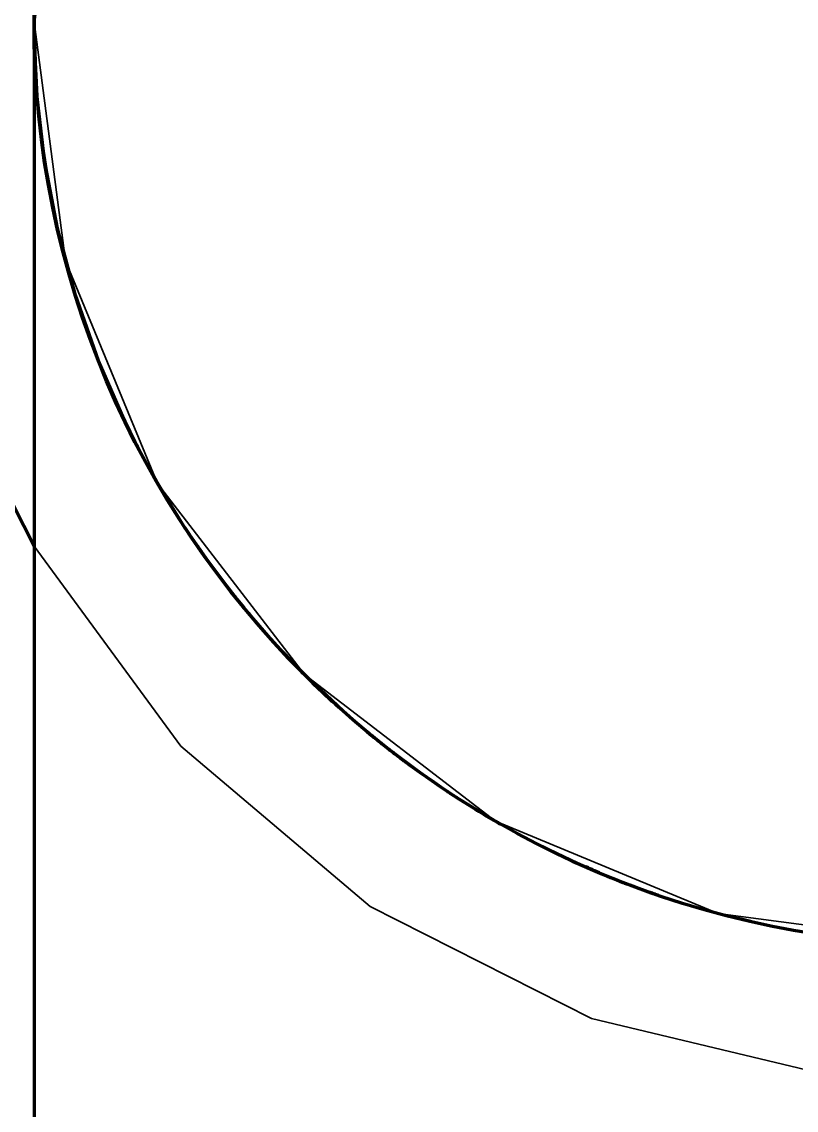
# Model space of a CAD drawing. Header units: millimetres. Extents: x 0 to 2382, y 0 to 420.
# Drawn here: x 188.0973 to 188.2652, y 123.7642 to 124 of the extents above; entities that cross this region are included whole.
import ezdxf

# ---------------------------------------------------------------- set-up
doc = ezdxf.new("R2010")
doc.units = ezdxf.units.MM
doc.linetypes.add('IRAM-E-TRAZOS', pattern=[5, 4, -1])
doc.layers.add('01-VISIBLE', color=7, linetype='CONTINUOUS', lineweight=70)
doc.layers.add('02-OCULTA', color=4, linetype='IRAM-E-TRAZOS', lineweight=35)

msp = doc.modelspace()

# ---------------------------------------------------------------- linework, layer by layer
at = {"layer": '01-VISIBLE'}
for points in [[(188.1, 124.48), (188.1, 124.42947), (188.1, 124.37895), (188.1, 124.32842), (188.1, 124.27789), (188.1, 124.22737), (188.1, 124.17684), (188.1, 124.12632), (188.1, 124.07579), (188.1, 124.02526), (188.1, 123.97474), (188.1, 123.92421), (188.1, 123.87368), (188.1, 123.82316), (188.1, 123.77263), (188.1, 123.72211), (188.1, 123.67158), (188.1, 123.62105), (188.1, 123.57053), (188.1, 123.52)], [(188.1, 124.48), (188.1, 124.42667), (188.1, 124.37333), (188.1, 124.32), (188.1, 124.26667), (188.1, 124.21333), (188.1, 124.16), (188.1, 124.10667), (188.1, 124.05333), (188.1, 124)], [(188.1, 124), (188.10667, 124.05123), (188.12624, 124.09904), (188.15741, 124.14024), (188.19809, 124.17209), (188.24557, 124.19245), (188.29668, 124.19997)], [(188.07, 124), (188.07085, 123.98023), (188.0734, 123.9606), (188.07763, 123.94126), (188.0835, 123.92236), (188.09098, 123.90404), (188.1, 123.88642)], [(188.07, 124), (188.07085, 123.98023), (188.0734, 123.9606), (188.07763, 123.94126), (188.0835, 123.92236), (188.09098, 123.90404), (188.1, 123.88642)], [(188.12, 123.91282), (188.11396, 123.92658), (188.10897, 123.94076), (188.10506, 123.95528), (188.10226, 123.97004), (188.10056, 123.98498), (188.1, 124)], [(188.1, 124), (188.1, 123.94667), (188.1, 123.89333), (188.1, 123.84), (188.1, 123.78667), (188.1, 123.73333), (188.1, 123.68), (188.1, 123.62667), (188.1, 123.57333), (188.1, 123.52)], [(188.1, 123.9999), (188.1, 123.99889), (188.10001, 123.99787), (188.10002, 123.99685), (188.10004, 123.99583), (188.10007, 123.99482), (188.1001, 123.9938)], [(188.1001, 123.99373), (188.1001, 123.99369), (188.1001, 123.99365), (188.1001, 123.99361), (188.1001, 123.99356), (188.1001, 123.99352), (188.10011, 123.99348)], [(188.10011, 123.99332), (188.10011, 123.99332), (188.10011, 123.99332), (188.10011, 123.99332), (188.10011, 123.99332), (188.10011, 123.99332), (188.10011, 123.99332)], [(188.10011, 123.99329), (188.10013, 123.99276), (188.10015, 123.99223), (188.10017, 123.9917), (188.1002, 123.99117), (188.10022, 123.99064), (188.10024, 123.99011)], [(188.10024, 123.9901), (188.10025, 123.99008), (188.10025, 123.99005), (188.10025, 123.99003), (188.10025, 123.99001), (188.10025, 123.98998), (188.10025, 123.98996)], [(188.10026, 123.9898), (188.10026, 123.9898), (188.10026, 123.9898), (188.10026, 123.9898), (188.10026, 123.9898), (188.10026, 123.9898), (188.10026, 123.9898)], [(188.10027, 123.98964), (188.10027, 123.98964), (188.10027, 123.98964), (188.10027, 123.98964), (188.10027, 123.98964), (188.10027, 123.98964), (188.10027, 123.98964)], [(188.10028, 123.98948), (188.10028, 123.98947), (188.10028, 123.98947), (188.10028, 123.98946), (188.10028, 123.98945), (188.10028, 123.98944), (188.10028, 123.98943)], [(188.10028, 123.98943), (188.10028, 123.98942), (188.10028, 123.98941), (188.10028, 123.98941), (188.10028, 123.9894), (188.10028, 123.98939), (188.10028, 123.98939)], [(188.10454, 123.95765), (188.10454, 123.95763), (188.10454, 123.95762), (188.10455, 123.9576), (188.10455, 123.95759), (188.10455, 123.95757), (188.10456, 123.95755)], [(188.10456, 123.95753), (188.10456, 123.95753), (188.10456, 123.95753), (188.10456, 123.95753), (188.10456, 123.95753), (188.10456, 123.95753), (188.10456, 123.95753)], [(188.10458, 123.95743), (188.10458, 123.95743), (188.10458, 123.95743), (188.10458, 123.95743), (188.10458, 123.95743), (188.10458, 123.95743), (188.10458, 123.95743)], [(188.10991, 123.93784), (188.10994, 123.93772), (188.10998, 123.93761), (188.11002, 123.93749), (188.11006, 123.93737), (188.1101, 123.93726), (188.11013, 123.93714)], [(188.1107, 123.93546), (188.11079, 123.93519), (188.11088, 123.93492), (188.11098, 123.93465), (188.11107, 123.93438), (188.11117, 123.93411), (188.11126, 123.93384)], [(188.1147, 123.92474), (188.11471, 123.92471), (188.11472, 123.92468), (188.11474, 123.92465), (188.11475, 123.92463), (188.11476, 123.9246), (188.11477, 123.92457)], [(188.11477, 123.92456), (188.11487, 123.92433), (188.11496, 123.92409), (188.11506, 123.92386), (188.11515, 123.92363), (188.11525, 123.9234), (188.11535, 123.92317)], [(188.11535, 123.92315), (188.11548, 123.92286), (188.1156, 123.92257), (188.11572, 123.92227), (188.11585, 123.92198), (188.11597, 123.92169), (188.11609, 123.9214)], [(188.1161, 123.92137), (188.11627, 123.92099), (188.11643, 123.9206), (188.1166, 123.92022), (188.11677, 123.91984), (188.11694, 123.91945), (188.11711, 123.91907)], [(188.11711, 123.91907), (188.11712, 123.91904), (188.11713, 123.91901), (188.11714, 123.91898), (188.11716, 123.91895), (188.11717, 123.91893), (188.11718, 123.9189)], [(188.12104, 123.9107), (188.12104, 123.9107), (188.12104, 123.9107), (188.12104, 123.9107), (188.12104, 123.9107), (188.12104, 123.9107), (188.12104, 123.9107)], [(188.12106, 123.91067), (188.12107, 123.91065), (188.12108, 123.91063), (188.12109, 123.9106), (188.1211, 123.91058), (188.12112, 123.91055), (188.12113, 123.91053)], [(188.12219, 123.90844), (188.12221, 123.9084), (188.12223, 123.90837), (188.12224, 123.90834), (188.12226, 123.9083), (188.12228, 123.90827), (188.1223, 123.90823)], [(188.12233, 123.90817), (188.12233, 123.90817), (188.12233, 123.90817), (188.12233, 123.90817), (188.12233, 123.90817), (188.12233, 123.90816), (188.12233, 123.90816)], [(188.12234, 123.90814), (188.12318, 123.90654), (188.12404, 123.90493), (188.12491, 123.90334), (188.12579, 123.90176), (188.12669, 123.90018), (188.1276, 123.89861)], [(188.12709, 123.89949), (188.12708, 123.89951), (188.12707, 123.89952), (188.12706, 123.89954), (188.12705, 123.89956), (188.12704, 123.89957), (188.12703, 123.89959)], [(188.12712, 123.89943), (188.12712, 123.89943), (188.12712, 123.89943), (188.12712, 123.89943), (188.12712, 123.89943), (188.12712, 123.89943), (188.12712, 123.89943)], [(188.1671, 123.85055), (188.1594, 123.85777), (188.15209, 123.86538), (188.14519, 123.87337), (188.13873, 123.88172), (188.13271, 123.89039), (188.12716, 123.89937)], [(188.13269, 123.89042), (188.1331, 123.88979), (188.13352, 123.88917), (188.13394, 123.88854), (188.13436, 123.88792), (188.13478, 123.88729), (188.13521, 123.88667)], [(188.13524, 123.88662), (188.13525, 123.88661), (188.13526, 123.88659), (188.13527, 123.88658), (188.13528, 123.88656), (188.13529, 123.88655), (188.1353, 123.88654)], [(188.13531, 123.88653), (188.13531, 123.88652), (188.13532, 123.88651), (188.13532, 123.8865), (188.13533, 123.88649), (188.13534, 123.88648), (188.13534, 123.88647)], [(188.13534, 123.88647), (188.13538, 123.88641), (188.13543, 123.88636), (188.13547, 123.8863), (188.13551, 123.88624), (188.13555, 123.88618), (188.13559, 123.88612)], [(188.13559, 123.88612), (188.1357, 123.88596), (188.13581, 123.8858), (188.13592, 123.88564), (188.13603, 123.88548), (188.13614, 123.88532), (188.13626, 123.88516)], [(188.14235, 123.87693), (188.14255, 123.87668), (188.14275, 123.87642), (188.14295, 123.87616), (188.14315, 123.87591), (188.14335, 123.87565), (188.14356, 123.8754)], [(188.14383, 123.87505), (188.14386, 123.87502), (188.14389, 123.87499), (188.14391, 123.87495), (188.14394, 123.87492), (188.14397, 123.87489), (188.14399, 123.87485)], [(188.14401, 123.87483), (188.14436, 123.87439), (188.14472, 123.87395), (188.14508, 123.87351), (188.14544, 123.87307), (188.14581, 123.87263), (188.14617, 123.87219)], [(188.14617, 123.87218), (188.14621, 123.87214), (188.14625, 123.87209), (188.14628, 123.87205), (188.14632, 123.87201), (188.14635, 123.87196), (188.14639, 123.87192)], [(188.1464, 123.87192), (188.14681, 123.87142), (188.14722, 123.87093), (188.14764, 123.87044), (188.14805, 123.86995), (188.14847, 123.86946), (188.14889, 123.86898)], [(188.15668, 123.8605), (188.157, 123.86018), (188.15732, 123.85985), (188.15764, 123.85953), (188.15796, 123.8592), (188.15828, 123.85888), (188.1586, 123.85856)], [(188.15902, 123.85814), (188.15946, 123.8577), (188.15991, 123.85726), (188.16036, 123.85682), (188.16081, 123.85638), (188.16127, 123.85594), (188.16172, 123.8555)], [(188.16173, 123.8555), (188.16194, 123.85529), (188.16216, 123.85509), (188.16237, 123.85488), (188.16259, 123.85468), (188.1628, 123.85448), (188.16302, 123.85428)], [(188.16305, 123.85424), (188.16305, 123.85424), (188.16305, 123.85424), (188.16305, 123.85424), (188.16305, 123.85424), (188.16305, 123.85424), (188.16305, 123.85424)], [(188.16309, 123.85421), (188.16339, 123.85393), (188.16368, 123.85365), (188.16398, 123.85338), (188.16427, 123.8531), (188.16457, 123.85283), (188.16487, 123.85256)], [(188.16517, 123.85228), (188.16517, 123.85228), (188.16517, 123.85228), (188.16517, 123.85228), (188.16517, 123.85228), (188.16517, 123.85228), (188.16517, 123.85228)], [(188.1652, 123.85225), (188.16534, 123.85213), (188.16547, 123.85201), (188.1656, 123.85189), (188.16573, 123.85177), (188.16586, 123.85165), (188.16599, 123.85153)], [(188.16712, 123.85052), (188.16712, 123.85052), (188.16712, 123.85052), (188.16712, 123.85052), (188.16712, 123.85052), (188.16712, 123.85052), (188.16712, 123.85052)], [(188.17022, 123.84783), (188.17022, 123.84783), (188.17022, 123.84783), (188.17022, 123.84783), (188.17022, 123.84783), (188.17022, 123.84783), (188.17022, 123.84783)], [(188.17027, 123.84778), (188.17027, 123.84778), (188.17027, 123.84778), (188.17027, 123.84778), (188.17027, 123.84778), (188.17027, 123.84778), (188.17027, 123.84778)], [(188.17032, 123.84774), (188.17032, 123.84774), (188.17032, 123.84774), (188.17032, 123.84774), (188.17032, 123.84774), (188.17032, 123.84774), (188.17032, 123.84774)], [(188.17036, 123.8477), (188.17036, 123.8477), (188.17036, 123.8477), (188.17036, 123.8477), (188.17036, 123.8477), (188.17036, 123.8477), (188.17036, 123.8477)], [(188.17041, 123.84766), (188.17041, 123.84766), (188.17041, 123.84766), (188.17041, 123.84766), (188.17041, 123.84766), (188.17041, 123.84766), (188.17041, 123.84766)], [(188.17046, 123.84762), (188.17046, 123.84762), (188.17046, 123.84762), (188.17046, 123.84762), (188.17046, 123.84762), (188.17046, 123.84762), (188.17046, 123.84762)], [(188.17051, 123.84758), (188.17051, 123.84758), (188.17051, 123.84758), (188.17051, 123.84758), (188.17051, 123.84758), (188.17051, 123.84758), (188.17051, 123.84758)], [(188.17056, 123.84754), (188.17056, 123.84754), (188.17056, 123.84754), (188.17056, 123.84754), (188.17056, 123.84754), (188.17056, 123.84754), (188.17056, 123.84754)], [(188.1707, 123.84742), (188.1707, 123.84742), (188.1707, 123.84742), (188.1707, 123.84742), (188.1707, 123.84742), (188.1707, 123.84742), (188.1707, 123.84742)], [(188.17085, 123.84729), (188.17085, 123.84729), (188.17085, 123.84729), (188.17085, 123.84729), (188.17085, 123.84729), (188.17085, 123.84729), (188.17085, 123.84729)], [(188.17099, 123.84717), (188.17099, 123.84717), (188.17099, 123.84717), (188.17099, 123.84717), (188.17099, 123.84717), (188.17099, 123.84717), (188.17099, 123.84717)], [(188.17114, 123.84704), (188.17114, 123.84704), (188.17114, 123.84704), (188.17114, 123.84704), (188.17114, 123.84704), (188.17114, 123.84704), (188.17114, 123.84704)], [(188.17129, 123.84692), (188.17129, 123.84692), (188.17129, 123.84692), (188.17129, 123.84692), (188.17129, 123.84692), (188.17129, 123.84692), (188.17129, 123.84692)], [(188.17144, 123.8468), (188.17146, 123.84678), (188.17148, 123.84676), (188.1715, 123.84675), (188.17151, 123.84673), (188.17153, 123.84671), (188.17155, 123.8467)], [(188.17158, 123.84667), (188.17159, 123.84667), (188.17159, 123.84667), (188.17159, 123.84667), (188.17159, 123.84667), (188.17159, 123.84667), (188.17159, 123.84667)], [(188.17178, 123.8465), (188.17178, 123.8465), (188.17178, 123.8465), (188.17178, 123.8465), (188.17178, 123.8465), (188.17178, 123.8465), (188.17179, 123.8465)], [(188.17198, 123.84634), (188.17199, 123.84633), (188.172, 123.84633), (188.17201, 123.84632), (188.17202, 123.84631), (188.17203, 123.8463), (188.17204, 123.84629)], [(188.17205, 123.84628), (188.17206, 123.84627), (188.17207, 123.84626), (188.17208, 123.84626), (188.17209, 123.84625), (188.1721, 123.84624), (188.17211, 123.84623)], [(188.17215, 123.8462), (188.17222, 123.84614), (188.17228, 123.84609), (188.17234, 123.84604), (188.17241, 123.84599), (188.17247, 123.84593), (188.17253, 123.84588)], [(188.17255, 123.84587), (188.17261, 123.84582), (188.17267, 123.84577), (188.17274, 123.84571), (188.1728, 123.84566), (188.17287, 123.84561), (188.17293, 123.84556)], [(188.17294, 123.84554), (188.17301, 123.84549), (188.17307, 123.84544), (188.17313, 123.84539), (188.17319, 123.84534), (188.17326, 123.84529), (188.17332, 123.84524)], [(188.17334, 123.84522), (188.1734, 123.84517), (188.17345, 123.84513), (188.17351, 123.84508), (188.17357, 123.84503), (188.17363, 123.84498), (188.17368, 123.84494)], [(188.17413, 123.84458), (188.17433, 123.84441), (188.17453, 123.84425), (188.17473, 123.84409), (188.17493, 123.84393), (188.17514, 123.84377), (188.17534, 123.8436)], [(188.17577, 123.84326), (188.17577, 123.84326), (188.17577, 123.84326), (188.17577, 123.84326), (188.17577, 123.84326), (188.17577, 123.84326), (188.17577, 123.84326)], [(188.17594, 123.84313), (188.17594, 123.84313), (188.17594, 123.84313), (188.17594, 123.84313), (188.17594, 123.84313), (188.17594, 123.84313), (188.17594, 123.84313)], [(188.17611, 123.84299), (188.17611, 123.84299), (188.17611, 123.84299), (188.17611, 123.84299), (188.17611, 123.84299), (188.17611, 123.84299), (188.17611, 123.84299)], [(188.17628, 123.84286), (188.17628, 123.84286), (188.17628, 123.84286), (188.17628, 123.84286), (188.17628, 123.84286), (188.17628, 123.84286), (188.17628, 123.84286)], [(188.17645, 123.84272), (188.17645, 123.84272), (188.17645, 123.84272), (188.17645, 123.84272), (188.17645, 123.84272), (188.17645, 123.84272), (188.17645, 123.84272)], [(188.17648, 123.8427), (188.17679, 123.84246), (188.1771, 123.84222), (188.17741, 123.84197), (188.17772, 123.84173), (188.17804, 123.84149), (188.17835, 123.84125)], [(188.17663, 123.84259), (188.17663, 123.84259), (188.17663, 123.84259), (188.17663, 123.84259), (188.17662, 123.84259), (188.17662, 123.84259), (188.17662, 123.84259)], [(188.1768, 123.84245), (188.1768, 123.84245), (188.1768, 123.84245), (188.1768, 123.84245), (188.1768, 123.84245), (188.1768, 123.84245), (188.1768, 123.84245)], [(188.17697, 123.84232), (188.17697, 123.84232), (188.17697, 123.84232), (188.17697, 123.84232), (188.17697, 123.84232), (188.17697, 123.84232), (188.17697, 123.84232)], [(188.17714, 123.84219), (188.17714, 123.84219), (188.17714, 123.84219), (188.17714, 123.84219), (188.17714, 123.84219), (188.17714, 123.84219), (188.17714, 123.84219)], [(188.17731, 123.84205), (188.17731, 123.84205), (188.17731, 123.84205), (188.17731, 123.84205), (188.17731, 123.84205), (188.17731, 123.84205), (188.17731, 123.84205)], [(188.17748, 123.84192), (188.17748, 123.84192), (188.17748, 123.84192), (188.17748, 123.84192), (188.17748, 123.84192), (188.17748, 123.84192), (188.17748, 123.84192)], [(188.17761, 123.84182), (188.17761, 123.84182), (188.17761, 123.84182), (188.17761, 123.84182), (188.17761, 123.84182), (188.17761, 123.84182), (188.17761, 123.84182)], [(188.17774, 123.84172), (188.17774, 123.84172), (188.17774, 123.84172), (188.17774, 123.84172), (188.17774, 123.84172), (188.17774, 123.84172), (188.17774, 123.84172)], [(188.17787, 123.84162), (188.17787, 123.84162), (188.17787, 123.84162), (188.17787, 123.84162), (188.17787, 123.84162), (188.17787, 123.84162), (188.17787, 123.84162)], [(188.178, 123.84152), (188.178, 123.84152), (188.178, 123.84152), (188.178, 123.84152), (188.178, 123.84152), (188.178, 123.84152), (188.178, 123.84152)], [(188.17812, 123.84142), (188.17812, 123.84142), (188.17812, 123.84142), (188.17812, 123.84142), (188.17812, 123.84142), (188.17812, 123.84142), (188.17812, 123.84143)], [(188.17825, 123.84133), (188.17825, 123.84133), (188.17825, 123.84133), (188.17825, 123.84133), (188.17825, 123.84133), (188.17825, 123.84133), (188.17825, 123.84133)], [(188.17838, 123.84123), (188.17838, 123.84123), (188.17838, 123.84123), (188.17838, 123.84123), (188.17838, 123.84123), (188.17838, 123.84123), (188.17838, 123.84123)], [(188.17851, 123.84113), (188.17851, 123.84113), (188.17851, 123.84113), (188.17851, 123.84113), (188.17851, 123.84113), (188.17851, 123.84113), (188.17851, 123.84113)], [(188.1786, 123.84106), (188.17861, 123.84105), (188.17862, 123.84104), (188.17863, 123.84103), (188.17864, 123.84103), (188.17865, 123.84102), (188.17866, 123.84101)], [(188.17861, 123.84105), (188.17861, 123.84105), (188.17861, 123.84105), (188.17861, 123.84105), (188.17861, 123.84105), (188.17861, 123.84105), (188.17861, 123.84105)], [(188.17871, 123.84098), (188.17871, 123.84098), (188.17871, 123.84098), (188.17871, 123.84098), (188.17871, 123.84098), (188.17871, 123.84098), (188.17871, 123.84098)], [(188.17875, 123.84094), (188.17877, 123.84093), (188.17878, 123.84092), (188.17879, 123.84092), (188.1788, 123.84091), (188.17881, 123.8409), (188.17882, 123.84089)], [(188.17881, 123.8409), (188.17881, 123.8409), (188.17881, 123.8409), (188.17881, 123.8409), (188.17881, 123.8409), (188.17881, 123.8409), (188.17881, 123.8409)], [(188.17891, 123.84083), (188.17892, 123.84082), (188.17893, 123.84081), (188.17894, 123.8408), (188.17895, 123.84079), (188.17897, 123.84078), (188.17898, 123.84077)], [(188.17891, 123.84082), (188.17891, 123.84082), (188.17891, 123.84082), (188.17891, 123.84082), (188.17891, 123.84082), (188.17891, 123.84082), (188.17891, 123.84082)], [(188.17901, 123.84075), (188.17901, 123.84075), (188.17901, 123.84075), (188.17901, 123.84075), (188.17901, 123.84075), (188.17901, 123.84075), (188.17901, 123.84075)], [(188.17911, 123.84067), (188.17911, 123.84067), (188.17911, 123.84067), (188.17911, 123.84067), (188.17911, 123.84067), (188.17911, 123.84067), (188.17911, 123.84067)], [(188.18045, 123.83966), (188.18024, 123.83982), (188.18004, 123.83997), (188.17983, 123.84013), (188.17962, 123.84028), (188.17942, 123.84044), (188.17921, 123.84059)], [(188.17929, 123.84054), (188.17929, 123.84054), (188.17929, 123.84053), (188.17929, 123.84053), (188.17929, 123.84053), (188.17929, 123.84053), (188.17929, 123.84053)], [(188.17959, 123.8403), (188.1796, 123.8403), (188.1796, 123.8403), (188.1796, 123.8403), (188.17961, 123.8403), (188.17961, 123.84029), (188.17961, 123.84029)], [(188.17975, 123.84019), (188.17978, 123.84017), (188.17981, 123.84014), (188.17984, 123.84012), (188.17987, 123.8401), (188.1799, 123.84008), (188.17993, 123.84005)], [(188.18013, 123.8399), (188.18015, 123.83989), (188.18017, 123.83987), (188.18019, 123.83986), (188.18021, 123.83984), (188.18023, 123.83983), (188.18025, 123.83982)], [(188.18048, 123.83964), (188.18049, 123.83963), (188.18051, 123.83962), (188.18052, 123.83961), (188.18054, 123.8396), (188.18055, 123.83959), (188.18056, 123.83958)], [(188.18992, 123.83302), (188.18833, 123.83408), (188.18675, 123.83516), (188.18518, 123.83625), (188.18362, 123.83735), (188.18207, 123.83847), (188.18053, 123.8396)], [(188.18083, 123.83938), (188.18084, 123.83938), (188.18085, 123.83937), (188.18086, 123.83936), (188.18086, 123.83936), (188.18087, 123.83935), (188.18088, 123.83934)], [(188.181, 123.83925), (188.1813, 123.83903), (188.1816, 123.83881), (188.18191, 123.83859), (188.18221, 123.83837), (188.18251, 123.83815), (188.18281, 123.83793)], [(188.18871, 123.83382), (188.18871, 123.83382), (188.18871, 123.83382), (188.18871, 123.83382), (188.18871, 123.83382), (188.18871, 123.83382), (188.18871, 123.83382)], [(188.1889, 123.8337), (188.1889, 123.8337), (188.1889, 123.8337), (188.1889, 123.8337), (188.1889, 123.8337), (188.1889, 123.8337), (188.1889, 123.8337)], [(188.18908, 123.83358), (188.18908, 123.83358), (188.18908, 123.83358), (188.18908, 123.83358), (188.18908, 123.83358), (188.18908, 123.83358), (188.18908, 123.83358)], [(188.18926, 123.83345), (188.18927, 123.83345), (188.18927, 123.83345), (188.18927, 123.83345), (188.18927, 123.83345), (188.18927, 123.83345), (188.18927, 123.83345)], [(188.18949, 123.83331), (188.18952, 123.83329), (188.18955, 123.83327), (188.18958, 123.83324), (188.18961, 123.83322), (188.18964, 123.8332), (188.18967, 123.83318)], [(188.18971, 123.83316), (188.18971, 123.83316), (188.18971, 123.83316), (188.18971, 123.83316), (188.18971, 123.83316), (188.18971, 123.83316), (188.18971, 123.83316)], [(188.18993, 123.83302), (188.18993, 123.83301), (188.18993, 123.83301), (188.18993, 123.83301), (188.18994, 123.83301), (188.18994, 123.83301), (188.18994, 123.83301)], [(188.19015, 123.83287), (188.19016, 123.83286), (188.19017, 123.83286), (188.19018, 123.83285), (188.19019, 123.83285), (188.19019, 123.83284), (188.1902, 123.83283)], [(188.19021, 123.83283), (188.19049, 123.83265), (188.19077, 123.83246), (188.19106, 123.83228), (188.19134, 123.83209), (188.19163, 123.83191), (188.19191, 123.83172)], [(188.19565, 123.82938), (188.19566, 123.82938), (188.19567, 123.82937), (188.19568, 123.82936), (188.19568, 123.82936), (188.19569, 123.82935), (188.1957, 123.82935)], [(188.19571, 123.82935), (188.19574, 123.82933), (188.19577, 123.82931), (188.1958, 123.82929), (188.19583, 123.82927), (188.19586, 123.82925), (188.19589, 123.82923)], [(188.19593, 123.82921), (188.19595, 123.8292), (188.19597, 123.82918), (188.19599, 123.82917), (188.19601, 123.82916), (188.19603, 123.82915), (188.19605, 123.82913)], [(188.19609, 123.82911), (188.1961, 123.82911), (188.19611, 123.8291), (188.19612, 123.8291), (188.19613, 123.82909), (188.19613, 123.82909), (188.19614, 123.82908)], [(188.19615, 123.82907), (188.19618, 123.82906), (188.19622, 123.82904), (188.19625, 123.82902), (188.19628, 123.829), (188.19631, 123.82898), (188.19634, 123.82896)], [(188.19739, 123.82833), (188.19794, 123.828), (188.19849, 123.82767), (188.19904, 123.82735), (188.1996, 123.82703), (188.20015, 123.82671), (188.20071, 123.82639)], [(188.19804, 123.82794), (188.19804, 123.82794), (188.19804, 123.82794), (188.19804, 123.82794), (188.19803, 123.82794), (188.19803, 123.82794), (188.19803, 123.82794)], [(188.19823, 123.82783), (188.19823, 123.82783), (188.19823, 123.82783), (188.19823, 123.82783), (188.19823, 123.82783), (188.19823, 123.82783), (188.19823, 123.82783)], [(188.1987, 123.82755), (188.19865, 123.82758), (188.19861, 123.82761), (188.19856, 123.82764), (188.19851, 123.82766), (188.19847, 123.82769), (188.19842, 123.82772)], [(188.1988, 123.82749), (188.19879, 123.8275), (188.19877, 123.82751), (188.19875, 123.82752), (188.19874, 123.82753), (188.19872, 123.82754), (188.1987, 123.82755)], [(188.199, 123.82738), (188.199, 123.82738), (188.199, 123.82738), (188.199, 123.82738), (188.199, 123.82738), (188.199, 123.82738), (188.199, 123.82738)], [(188.19919, 123.82727), (188.19919, 123.82727), (188.19919, 123.82727), (188.19919, 123.82727), (188.19919, 123.82727), (188.19919, 123.82727), (188.19919, 123.82727)], [(188.19938, 123.82715), (188.19938, 123.82715), (188.19938, 123.82715), (188.19938, 123.82715), (188.19938, 123.82715), (188.19938, 123.82715), (188.19938, 123.82715)], [(188.19957, 123.82704), (188.19957, 123.82704), (188.19957, 123.82704), (188.19957, 123.82704), (188.19957, 123.82704), (188.19957, 123.82704), (188.19957, 123.82704)], [(188.19977, 123.82693), (188.19977, 123.82693), (188.19977, 123.82693), (188.19977, 123.82693), (188.19977, 123.82693), (188.19977, 123.82693), (188.19977, 123.82693)], [(188.19996, 123.82682), (188.19996, 123.82682), (188.19996, 123.82682), (188.19996, 123.82682), (188.19996, 123.82682), (188.19996, 123.82682), (188.19996, 123.82682)], [(188.20015, 123.82671), (188.20015, 123.82671), (188.20015, 123.82671), (188.20015, 123.82671), (188.20015, 123.82671), (188.20015, 123.82671), (188.20015, 123.82671)], [(188.20065, 123.82642), (188.2006, 123.82645), (188.20055, 123.82648), (188.2005, 123.82651), (188.20045, 123.82654), (188.2004, 123.82657), (188.20035, 123.82659)], [(188.20074, 123.82637), (188.20072, 123.82638), (188.20071, 123.82639), (188.2007, 123.82639), (188.20068, 123.8264), (188.20067, 123.82641), (188.20065, 123.82642)], [(188.20075, 123.82637), (188.20079, 123.82634), (188.20083, 123.82632), (188.20087, 123.82629), (188.20092, 123.82627), (188.20096, 123.82625), (188.201, 123.82622)], [(188.20093, 123.82626), (188.20093, 123.82626), (188.20093, 123.82626), (188.20093, 123.82626), (188.20093, 123.82626), (188.20093, 123.82626), (188.20093, 123.82626)], [(188.20129, 123.82606), (188.20126, 123.82607), (188.20124, 123.82609), (188.20121, 123.8261), (188.20118, 123.82612), (188.20115, 123.82613), (188.20113, 123.82615)], [(188.20113, 123.82615), (188.20113, 123.82615), (188.20113, 123.82615), (188.20113, 123.82615), (188.20113, 123.82615), (188.20113, 123.82615), (188.20113, 123.82615)], [(188.20415, 123.82447), (188.20415, 123.82447), (188.20415, 123.82447), (188.20415, 123.82447), (188.20415, 123.82447), (188.20415, 123.82447), (188.20415, 123.82447)], [(188.20433, 123.82437), (188.20433, 123.82437), (188.20433, 123.82437), (188.20433, 123.82437), (188.20433, 123.82437), (188.20433, 123.82437), (188.20433, 123.82437)], [(188.21133, 123.82073), (188.2113, 123.82074), (188.21128, 123.82076), (188.21125, 123.82077), (188.21123, 123.82078), (188.2112, 123.82079), (188.21117, 123.82081)], [(188.21139, 123.8207), (188.21138, 123.8207), (188.21138, 123.82071), (188.21137, 123.82071), (188.21136, 123.82072), (188.21135, 123.82072), (188.21135, 123.82072)], [(188.21222, 123.82029), (188.21222, 123.82029), (188.21222, 123.82029), (188.21222, 123.82029), (188.21222, 123.82029), (188.21222, 123.82029), (188.21222, 123.82029)], [(188.21236, 123.82023), (188.21236, 123.82022), (188.21237, 123.82022), (188.21237, 123.82022), (188.21238, 123.82022), (188.21238, 123.82021), (188.21239, 123.82021)], [(188.21239, 123.82021), (188.21241, 123.8202), (188.21243, 123.82019), (188.21244, 123.82018), (188.21246, 123.82017), (188.21248, 123.82017), (188.2125, 123.82016)], [(188.2167, 123.81817), (188.21746, 123.81782), (188.21823, 123.81748), (188.21899, 123.81714), (188.21975, 123.8168), (188.22052, 123.81647), (188.22129, 123.81614)], [(188.22244, 123.81565), (188.22196, 123.81585), (188.22148, 123.81606), (188.221, 123.81626), (188.22052, 123.81647), (188.22005, 123.81668), (188.21957, 123.81689)], [(188.22131, 123.81613), (188.22168, 123.81597), (188.22205, 123.81582), (188.22242, 123.81566), (188.22279, 123.81551), (188.22316, 123.81535), (188.22353, 123.8152)], [(188.22357, 123.81518), (188.22424, 123.8149), (188.22491, 123.81463), (188.22559, 123.81436), (188.22626, 123.81409), (188.22694, 123.81382), (188.22762, 123.81356)], [(188.22766, 123.81354), (188.2277, 123.81352), (188.22775, 123.81351), (188.22779, 123.81349), (188.22783, 123.81347), (188.22787, 123.81346), (188.22792, 123.81344)], [(188.22796, 123.81342), (188.2291, 123.81299), (188.23024, 123.81256), (188.23138, 123.81214), (188.23253, 123.81173), (188.23367, 123.81132), (188.23482, 123.81092)], [(188.23331, 123.81145), (188.23331, 123.81145), (188.23331, 123.81145), (188.23331, 123.81145), (188.23331, 123.81145), (188.23331, 123.81145), (188.23331, 123.81145)], [(188.23339, 123.81142), (188.23339, 123.81142), (188.23339, 123.81142), (188.23339, 123.81142), (188.23339, 123.81142), (188.23339, 123.81142), (188.23339, 123.81142)], [(188.23522, 123.81078), (188.23492, 123.81089), (188.23462, 123.81099), (188.23431, 123.81109), (188.23401, 123.8112), (188.23371, 123.81131), (188.23341, 123.81141)], [(188.23485, 123.81091), (188.23486, 123.81091), (188.23486, 123.81091), (188.23486, 123.81091), (188.23486, 123.81091), (188.23486, 123.81091), (188.23486, 123.81091)], [(188.23492, 123.81088), (188.23492, 123.81088), (188.23492, 123.81088), (188.23492, 123.81088), (188.23492, 123.81088), (188.23492, 123.81088), (188.23492, 123.81088)], [(188.2414, 123.80878), (188.2414, 123.80878), (188.2414, 123.80878), (188.2414, 123.80878), (188.2414, 123.80878), (188.2414, 123.80878), (188.2414, 123.80878)], [(188.24147, 123.80876), (188.24147, 123.80876), (188.24147, 123.80876), (188.24147, 123.80876), (188.24147, 123.80876), (188.24147, 123.80876), (188.24147, 123.80876)], [(188.25005, 123.80634), (188.25005, 123.80634), (188.25005, 123.80634), (188.25005, 123.80634), (188.25005, 123.80634), (188.25005, 123.80634), (188.25005, 123.80634)], [(188.25344, 123.80549), (188.25289, 123.80563), (188.25234, 123.80576), (188.25179, 123.8059), (188.25124, 123.80604), (188.25069, 123.80617), (188.25014, 123.80632)], [(188.25347, 123.80549), (188.25347, 123.80549), (188.25346, 123.80549), (188.25346, 123.80549), (188.25345, 123.80549), (188.25345, 123.80549), (188.25344, 123.80549)], [(188.25529, 123.80506), (188.25499, 123.80513), (188.25469, 123.8052), (188.25439, 123.80527), (188.25409, 123.80534), (188.25379, 123.80541), (188.25349, 123.80548)], [(188.2639, 123.80328), (188.26389, 123.80329), (188.26388, 123.80329), (188.26387, 123.80329), (188.26386, 123.80329), (188.26385, 123.80329), (188.26384, 123.8033)], [(188.26393, 123.80328), (188.26393, 123.80328), (188.26393, 123.80328), (188.26393, 123.80328), (188.26393, 123.80328), (188.26393, 123.80328), (188.26393, 123.80328)], [(188.26402, 123.80326), (188.26402, 123.80326), (188.26402, 123.80326), (188.26402, 123.80326), (188.26402, 123.80326), (188.26402, 123.80326), (188.26402, 123.80326)], [(188.26517, 123.80306), (188.26517, 123.80306), (188.26517, 123.80306), (188.26517, 123.80306), (188.26517, 123.80306), (188.26517, 123.80306), (188.26517, 123.80306)]]:
    msp.add_lwpolyline(points, dxfattribs=at)
msp.add_circle((188.3, 124), 0.2, dxfattribs=at)
at = {"layer": '02-OCULTA'}
for points in [[(188.3, 124.2), (188.24824, 124.19319), (188.2, 124.17321), (188.15858, 124.14142), (188.12679, 124.1), (188.10681, 124.05176), (188.1, 124)], [(188.1, 124), (188.10681, 123.94824), (188.12679, 123.9), (188.15858, 123.85858), (188.2, 123.82679), (188.24824, 123.80681), (188.3, 123.8)], [(188.1, 124), (188.1, 123.99998), (188.1, 123.99997), (188.1, 123.99995), (188.1, 123.99994), (188.1, 123.99992), (188.1, 123.9999)], [(188.3, 123.8), (188.24824, 123.80681), (188.2, 123.82679), (188.15858, 123.85858), (188.12679, 123.9), (188.10681, 123.94824), (188.1, 124)], [(188.1001, 123.9938), (188.1001, 123.99379), (188.1001, 123.99378), (188.1001, 123.99377), (188.1001, 123.99376), (188.1001, 123.99375), (188.1001, 123.99373)], [(188.10011, 123.99348), (188.10011, 123.99345), (188.10011, 123.99343), (188.10011, 123.9934), (188.10011, 123.99337), (188.10011, 123.99335), (188.10011, 123.99332)], [(188.10011, 123.99332), (188.10011, 123.99331), (188.10011, 123.99331), (188.10011, 123.9933), (188.10011, 123.9933), (188.10011, 123.9933), (188.10011, 123.99329)], [(188.10024, 123.99011), (188.10024, 123.99011), (188.10024, 123.99011), (188.10024, 123.99011), (188.10024, 123.9901), (188.10024, 123.9901), (188.10024, 123.9901)], [(188.10025, 123.98996), (188.10025, 123.98993), (188.10025, 123.98991), (188.10026, 123.98988), (188.10026, 123.98985), (188.10026, 123.98983), (188.10026, 123.9898)], [(188.10026, 123.9898), (188.10026, 123.98977), (188.10026, 123.98975), (188.10026, 123.98972), (188.10027, 123.98969), (188.10027, 123.98967), (188.10027, 123.98964)], [(188.10027, 123.98964), (188.10027, 123.98961), (188.10027, 123.98959), (188.10027, 123.98956), (188.10027, 123.98953), (188.10028, 123.98951), (188.10028, 123.98948)], [(188.10028, 123.98943), (188.10028, 123.98943), (188.10028, 123.98943), (188.10028, 123.98943), (188.10028, 123.98943), (188.10028, 123.98943), (188.10028, 123.98943)], [(188.10028, 123.98939), (188.10064, 123.98406), (188.10113, 123.97874), (188.10177, 123.97343), (188.10255, 123.96815), (188.10347, 123.96288), (188.10454, 123.95765)], [(188.10456, 123.95755), (188.10456, 123.95755), (188.10456, 123.95755), (188.10456, 123.95754), (188.10456, 123.95754), (188.10456, 123.95754), (188.10456, 123.95753)], [(188.10456, 123.95753), (188.10457, 123.95751), (188.10457, 123.9575), (188.10457, 123.95748), (188.10458, 123.95746), (188.10458, 123.95745), (188.10458, 123.95743)], [(188.10458, 123.95743), (188.10533, 123.95413), (188.10614, 123.95084), (188.107, 123.94757), (188.10791, 123.94431), (188.10888, 123.94106), (188.10991, 123.93784)], [(188.11013, 123.93714), (188.11023, 123.93686), (188.11032, 123.93658), (188.11041, 123.9363), (188.11051, 123.93602), (188.1106, 123.93574), (188.1107, 123.93546)], [(188.11126, 123.93384), (188.1118, 123.93231), (188.11236, 123.93079), (188.11293, 123.92927), (188.11351, 123.92775), (188.1141, 123.92624), (188.1147, 123.92474)], [(188.11477, 123.92457), (188.11477, 123.92457), (188.11477, 123.92457), (188.11477, 123.92457), (188.11477, 123.92456), (188.11477, 123.92456), (188.11477, 123.92456)], [(188.11535, 123.92317), (188.11535, 123.92316), (188.11535, 123.92316), (188.11535, 123.92316), (188.11535, 123.92316), (188.11535, 123.92315), (188.11535, 123.92315)], [(188.11609, 123.9214), (188.1161, 123.92139), (188.1161, 123.92139), (188.1161, 123.92139), (188.1161, 123.92138), (188.1161, 123.92138), (188.1161, 123.92137)], [(188.11711, 123.91907), (188.11711, 123.91907), (188.11711, 123.91907), (188.11711, 123.91907), (188.11711, 123.91907), (188.11711, 123.91907), (188.11711, 123.91907)], [(188.11718, 123.9189), (188.1178, 123.91752), (188.11843, 123.91614), (188.11907, 123.91478), (188.11972, 123.91341), (188.12038, 123.91205), (188.12104, 123.9107)], [(188.12703, 123.89959), (188.12579, 123.90176), (188.12458, 123.90394), (188.12339, 123.90614), (188.12223, 123.90835), (188.1211, 123.91058), (188.12, 123.91282)], [(188.12104, 123.9107), (188.12105, 123.91069), (188.12105, 123.91069), (188.12105, 123.91068), (188.12105, 123.91068), (188.12105, 123.91068), (188.12106, 123.91067)], [(188.12113, 123.91053), (188.1213, 123.91018), (188.12148, 123.90983), (188.12166, 123.90948), (188.12183, 123.90914), (188.12201, 123.90879), (188.12219, 123.90844)], [(188.1223, 123.90823), (188.1223, 123.90822), (188.12231, 123.90821), (188.12231, 123.9082), (188.12232, 123.90819), (188.12232, 123.90818), (188.12233, 123.90817)], [(188.12233, 123.90816), (188.12233, 123.90816), (188.12234, 123.90816), (188.12234, 123.90815), (188.12234, 123.90815), (188.12234, 123.90815), (188.12234, 123.90814)], [(188.12712, 123.89943), (188.12712, 123.89944), (188.12711, 123.89945), (188.12711, 123.89946), (188.1271, 123.89947), (188.1271, 123.89948), (188.12709, 123.89949)], [(188.12716, 123.89937), (188.12715, 123.89938), (188.12715, 123.89939), (188.12714, 123.8994), (188.12714, 123.89941), (188.12713, 123.89942), (188.12712, 123.89943)], [(188.1276, 123.89861), (188.12842, 123.89723), (188.12926, 123.89585), (188.1301, 123.89449), (188.13095, 123.89313), (188.13181, 123.89177), (188.13269, 123.89042)], [(188.1, 123.88642), (188.13183, 123.84309), (188.17285, 123.80834), (188.22082, 123.78406), (188.27312, 123.77158), (188.32688, 123.77158), (188.37918, 123.78406), (188.42715, 123.80834), (188.46817, 123.84309), (188.5, 123.88642)], [(188.1, 123.88642), (188.13183, 123.84309), (188.17285, 123.80834), (188.22082, 123.78406), (188.27312, 123.77158), (188.32688, 123.77158), (188.37918, 123.78406), (188.42715, 123.80834), (188.46817, 123.84309), (188.5, 123.88642)], [(188.13521, 123.88667), (188.13521, 123.88666), (188.13522, 123.88665), (188.13523, 123.88664), (188.13523, 123.88664), (188.13524, 123.88663), (188.13524, 123.88662)], [(188.1353, 123.88654), (188.1353, 123.88653), (188.1353, 123.88653), (188.1353, 123.88653), (188.1353, 123.88653), (188.13531, 123.88653), (188.13531, 123.88653)], [(188.13534, 123.88647), (188.13534, 123.88647), (188.13534, 123.88647), (188.13534, 123.88647), (188.13534, 123.88647), (188.13534, 123.88647), (188.13534, 123.88647)], [(188.13559, 123.88612), (188.13559, 123.88612), (188.13559, 123.88612), (188.13559, 123.88612), (188.13559, 123.88612), (188.13559, 123.88612), (188.13559, 123.88612)], [(188.13626, 123.88516), (188.13724, 123.88377), (188.13824, 123.88239), (188.13925, 123.88101), (188.14027, 123.87964), (188.1413, 123.87828), (188.14235, 123.87693)], [(188.14356, 123.8754), (188.1436, 123.87534), (188.14365, 123.87528), (188.14369, 123.87523), (188.14374, 123.87517), (188.14379, 123.87511), (188.14383, 123.87505)], [(188.14399, 123.87485), (188.144, 123.87485), (188.144, 123.87485), (188.144, 123.87484), (188.144, 123.87484), (188.14401, 123.87484), (188.14401, 123.87483)], [(188.14617, 123.87219), (188.14617, 123.87219), (188.14617, 123.87219), (188.14617, 123.87218), (188.14617, 123.87218), (188.14617, 123.87218), (188.14617, 123.87218)], [(188.14639, 123.87192), (188.14639, 123.87192), (188.14639, 123.87192), (188.14639, 123.87192), (188.14639, 123.87192), (188.14639, 123.87192), (188.1464, 123.87192)], [(188.14889, 123.86898), (188.15016, 123.86753), (188.15143, 123.8661), (188.15273, 123.86468), (188.15403, 123.86328), (188.15535, 123.86188), (188.15668, 123.8605)], [(188.1586, 123.85856), (188.15867, 123.85849), (188.15874, 123.85842), (188.15881, 123.85835), (188.15888, 123.85828), (188.15895, 123.85821), (188.15902, 123.85814)], [(188.16172, 123.8555), (188.16172, 123.8555), (188.16172, 123.8555), (188.16173, 123.8555), (188.16173, 123.8555), (188.16173, 123.8555), (188.16173, 123.8555)], [(188.16302, 123.85428), (188.16302, 123.85427), (188.16303, 123.85426), (188.16304, 123.85426), (188.16304, 123.85425), (188.16305, 123.85425), (188.16305, 123.85424)], [(188.16305, 123.85424), (188.16306, 123.85423), (188.16307, 123.85423), (188.16307, 123.85422), (188.16308, 123.85422), (188.16308, 123.85421), (188.16309, 123.85421)], [(188.16487, 123.85256), (188.16492, 123.85251), (188.16497, 123.85247), (188.16502, 123.85242), (188.16507, 123.85238), (188.16512, 123.85233), (188.16517, 123.85228)], [(188.16517, 123.85228), (188.16517, 123.85228), (188.16518, 123.85227), (188.16518, 123.85227), (188.16519, 123.85226), (188.1652, 123.85226), (188.1652, 123.85225)], [(188.16599, 123.85153), (188.16669, 123.85091), (188.16739, 123.85028), (188.16809, 123.84966), (188.1688, 123.84905), (188.16951, 123.84844), (188.17022, 123.84783)], [(188.16712, 123.85052), (188.16712, 123.85053), (188.16711, 123.85053), (188.16711, 123.85054), (188.1671, 123.85054), (188.1671, 123.85054), (188.1671, 123.85055)], [(188.17577, 123.84326), (188.1743, 123.84444), (188.17284, 123.84563), (188.17139, 123.84683), (188.16996, 123.84805), (188.16853, 123.84928), (188.16712, 123.85052)], [(188.17022, 123.84783), (188.17023, 123.84782), (188.17024, 123.84781), (188.17024, 123.84781), (188.17025, 123.8478), (188.17026, 123.84779), (188.17027, 123.84778)], [(188.17027, 123.84778), (188.17028, 123.84778), (188.17028, 123.84777), (188.17029, 123.84776), (188.1703, 123.84776), (188.17031, 123.84775), (188.17032, 123.84774)], [(188.17032, 123.84774), (188.17032, 123.84774), (188.17033, 123.84773), (188.17034, 123.84772), (188.17035, 123.84772), (188.17036, 123.84771), (188.17036, 123.8477)], [(188.17036, 123.8477), (188.17037, 123.8477), (188.17038, 123.84769), (188.17039, 123.84768), (188.1704, 123.84768), (188.1704, 123.84767), (188.17041, 123.84766)], [(188.17041, 123.84766), (188.17042, 123.84766), (188.17043, 123.84765), (188.17044, 123.84764), (188.17044, 123.84764), (188.17045, 123.84763), (188.17046, 123.84762)], [(188.17046, 123.84762), (188.17047, 123.84761), (188.17048, 123.84761), (188.17048, 123.8476), (188.17049, 123.84759), (188.1705, 123.84759), (188.17051, 123.84758)], [(188.17051, 123.84758), (188.17052, 123.84757), (188.17052, 123.84757), (188.17053, 123.84756), (188.17054, 123.84755), (188.17055, 123.84755), (188.17056, 123.84754)], [(188.17056, 123.84754), (188.17058, 123.84752), (188.1706, 123.8475), (188.17063, 123.84748), (188.17065, 123.84746), (188.17068, 123.84744), (188.1707, 123.84742)], [(188.1707, 123.84742), (188.17072, 123.8474), (188.17075, 123.84738), (188.17077, 123.84736), (188.1708, 123.84733), (188.17082, 123.84731), (188.17085, 123.84729)], [(188.17085, 123.84729), (188.17087, 123.84727), (188.1709, 123.84725), (188.17092, 123.84723), (188.17094, 123.84721), (188.17097, 123.84719), (188.17099, 123.84717)], [(188.17099, 123.84717), (188.17102, 123.84715), (188.17104, 123.84713), (188.17107, 123.84711), (188.17109, 123.84709), (188.17112, 123.84707), (188.17114, 123.84704)], [(188.17114, 123.84704), (188.17117, 123.84702), (188.17119, 123.847), (188.17122, 123.84698), (188.17124, 123.84696), (188.17126, 123.84694), (188.17129, 123.84692)], [(188.17129, 123.84692), (188.17131, 123.8469), (188.17134, 123.84688), (188.17136, 123.84686), (188.17139, 123.84684), (188.17141, 123.84682), (188.17144, 123.8468)], [(188.17155, 123.8467), (188.17156, 123.84669), (188.17156, 123.84669), (188.17157, 123.84669), (188.17157, 123.84668), (188.17158, 123.84668), (188.17158, 123.84667)], [(188.17159, 123.84667), (188.17162, 123.84664), (188.17165, 123.84661), (188.17169, 123.84659), (188.17172, 123.84656), (188.17175, 123.84653), (188.17178, 123.8465)], [(188.17179, 123.8465), (188.17182, 123.84648), (188.17185, 123.84645), (188.17188, 123.84642), (188.17192, 123.8464), (188.17195, 123.84637), (188.17198, 123.84634)], [(188.17204, 123.84629), (188.17204, 123.84629), (188.17204, 123.84629), (188.17205, 123.84629), (188.17205, 123.84628), (188.17205, 123.84628), (188.17205, 123.84628)], [(188.17211, 123.84623), (188.17212, 123.84623), (188.17213, 123.84622), (188.17213, 123.84622), (188.17214, 123.84621), (188.17215, 123.8462), (188.17215, 123.8462)], [(188.17253, 123.84588), (188.17254, 123.84588), (188.17254, 123.84588), (188.17254, 123.84588), (188.17254, 123.84587), (188.17255, 123.84587), (188.17255, 123.84587)], [(188.17293, 123.84556), (188.17293, 123.84555), (188.17293, 123.84555), (188.17294, 123.84555), (188.17294, 123.84555), (188.17294, 123.84555), (188.17294, 123.84554)], [(188.17332, 123.84524), (188.17332, 123.84523), (188.17333, 123.84523), (188.17333, 123.84523), (188.17333, 123.84522), (188.17334, 123.84522), (188.17334, 123.84522)], [(188.17368, 123.84494), (188.17376, 123.84488), (188.17383, 123.84482), (188.17391, 123.84476), (188.17398, 123.8447), (188.17405, 123.84464), (188.17413, 123.84458)], [(188.17534, 123.8436), (188.17553, 123.84345), (188.17572, 123.8433), (188.17591, 123.84315), (188.1761, 123.843), (188.17629, 123.84285), (188.17648, 123.8427)], [(188.17594, 123.84313), (188.17591, 123.84315), (188.17589, 123.84317), (188.17586, 123.84319), (188.17583, 123.84322), (188.1758, 123.84324), (188.17577, 123.84326)], [(188.17611, 123.84299), (188.17608, 123.84301), (188.17606, 123.84304), (188.17603, 123.84306), (188.176, 123.84308), (188.17597, 123.8431), (188.17594, 123.84313)], [(188.17628, 123.84286), (188.17625, 123.84288), (188.17623, 123.8429), (188.1762, 123.84292), (188.17617, 123.84295), (188.17614, 123.84297), (188.17611, 123.84299)], [(188.17645, 123.84272), (188.17643, 123.84274), (188.1764, 123.84277), (188.17637, 123.84279), (188.17634, 123.84281), (188.17631, 123.84283), (188.17628, 123.84286)], [(188.17662, 123.84259), (188.1766, 123.84261), (188.17657, 123.84263), (188.17654, 123.84265), (188.17651, 123.84268), (188.17648, 123.8427), (188.17645, 123.84272)], [(188.1768, 123.84245), (188.17677, 123.84248), (188.17674, 123.8425), (188.17671, 123.84252), (188.17668, 123.84254), (188.17665, 123.84257), (188.17663, 123.84259)], [(188.17697, 123.84232), (188.17694, 123.84234), (188.17691, 123.84236), (188.17688, 123.84239), (188.17685, 123.84241), (188.17683, 123.84243), (188.1768, 123.84245)], [(188.17714, 123.84219), (188.17711, 123.84221), (188.17708, 123.84223), (188.17705, 123.84225), (188.17703, 123.84227), (188.177, 123.8423), (188.17697, 123.84232)], [(188.17731, 123.84205), (188.17728, 123.84207), (188.17725, 123.8421), (188.17723, 123.84212), (188.1772, 123.84214), (188.17717, 123.84216), (188.17714, 123.84219)], [(188.17748, 123.84192), (188.17745, 123.84194), (188.17743, 123.84196), (188.1774, 123.84199), (188.17737, 123.84201), (188.17734, 123.84203), (188.17731, 123.84205)], [(188.17761, 123.84182), (188.17759, 123.84184), (188.17757, 123.84185), (188.17755, 123.84187), (188.17753, 123.84189), (188.17751, 123.8419), (188.17748, 123.84192)], [(188.17774, 123.84172), (188.17772, 123.84174), (188.1777, 123.84175), (188.17768, 123.84177), (188.17765, 123.84179), (188.17763, 123.8418), (188.17761, 123.84182)], [(188.17787, 123.84162), (188.17785, 123.84164), (188.17782, 123.84165), (188.1778, 123.84167), (188.17778, 123.84169), (188.17776, 123.8417), (188.17774, 123.84172)], [(188.178, 123.84152), (188.17797, 123.84154), (188.17795, 123.84156), (188.17793, 123.84157), (188.17791, 123.84159), (188.17789, 123.84161), (188.17787, 123.84162)], [(188.17812, 123.84143), (188.1781, 123.84144), (188.17808, 123.84146), (188.17806, 123.84147), (188.17804, 123.84149), (188.17802, 123.84151), (188.178, 123.84152)], [(188.17825, 123.84133), (188.17823, 123.84134), (188.17821, 123.84136), (188.17819, 123.84138), (188.17817, 123.84139), (188.17814, 123.84141), (188.17812, 123.84142)], [(188.17838, 123.84123), (188.17836, 123.84124), (188.17834, 123.84126), (188.17832, 123.84128), (188.17829, 123.84129), (188.17827, 123.84131), (188.17825, 123.84133)], [(188.17835, 123.84125), (188.17839, 123.84122), (188.17843, 123.84119), (188.17848, 123.84115), (188.17852, 123.84112), (188.17856, 123.84109), (188.1786, 123.84106)], [(188.17851, 123.84113), (188.17849, 123.84115), (188.17847, 123.84116), (188.17844, 123.84118), (188.17842, 123.8412), (188.1784, 123.84121), (188.17838, 123.84123)], [(188.17861, 123.84105), (188.17859, 123.84107), (188.17858, 123.84108), (188.17856, 123.84109), (188.17854, 123.8411), (188.17853, 123.84112), (188.17851, 123.84113)], [(188.17871, 123.84098), (188.17869, 123.84099), (188.17868, 123.841), (188.17866, 123.84101), (188.17864, 123.84103), (188.17863, 123.84104), (188.17861, 123.84105)], [(188.17866, 123.84101), (188.17868, 123.841), (188.17869, 123.84099), (188.17871, 123.84098), (188.17872, 123.84097), (188.17874, 123.84095), (188.17875, 123.84094)], [(188.17881, 123.8409), (188.17879, 123.84091), (188.17878, 123.84093), (188.17876, 123.84094), (188.17874, 123.84095), (188.17873, 123.84096), (188.17871, 123.84098)], [(188.17891, 123.84082), (188.17889, 123.84084), (188.17888, 123.84085), (188.17886, 123.84086), (188.17884, 123.84087), (188.17883, 123.84089), (188.17881, 123.8409)], [(188.17882, 123.84089), (188.17884, 123.84088), (188.17885, 123.84087), (188.17886, 123.84086), (188.17888, 123.84085), (188.17889, 123.84084), (188.17891, 123.84083)], [(188.17901, 123.84075), (188.17899, 123.84076), (188.17898, 123.84077), (188.17896, 123.84078), (188.17894, 123.8408), (188.17893, 123.84081), (188.17891, 123.84082)], [(188.17898, 123.84077), (188.17903, 123.84073), (188.17908, 123.84069), (188.17913, 123.84065), (188.17919, 123.84061), (188.17924, 123.84058), (188.17929, 123.84054)], [(188.17911, 123.84067), (188.17909, 123.84068), (188.17908, 123.8407), (188.17906, 123.84071), (188.17904, 123.84072), (188.17903, 123.84073), (188.17901, 123.84075)], [(188.17921, 123.84059), (188.1792, 123.84061), (188.17918, 123.84062), (188.17916, 123.84063), (188.17915, 123.84064), (188.17913, 123.84066), (188.17911, 123.84067)], [(188.17929, 123.84053), (188.17934, 123.84049), (188.17939, 123.84046), (188.17944, 123.84042), (188.17949, 123.84038), (188.17954, 123.84034), (188.17959, 123.8403)], [(188.17961, 123.84029), (188.17963, 123.84028), (188.17966, 123.84026), (188.17968, 123.84024), (188.1797, 123.84022), (188.17973, 123.84021), (188.17975, 123.84019)], [(188.17993, 123.84005), (188.17996, 123.84003), (188.18, 123.84), (188.18003, 123.83998), (188.18006, 123.83995), (188.1801, 123.83993), (188.18013, 123.8399)], [(188.18025, 123.83982), (188.18028, 123.83979), (188.18032, 123.83976), (188.18036, 123.83973), (188.1804, 123.8397), (188.18044, 123.83967), (188.18048, 123.83964)], [(188.18053, 123.8396), (188.18052, 123.83961), (188.1805, 123.83962), (188.18049, 123.83963), (188.18048, 123.83964), (188.18046, 123.83965), (188.18045, 123.83966)], [(188.18056, 123.83958), (188.18061, 123.83955), (188.18065, 123.83951), (188.1807, 123.83948), (188.18074, 123.83945), (188.18078, 123.83942), (188.18083, 123.83938)], [(188.18088, 123.83934), (188.1809, 123.83933), (188.18092, 123.83931), (188.18094, 123.8393), (188.18096, 123.83928), (188.18098, 123.83927), (188.181, 123.83925)], [(188.18281, 123.83793), (188.18379, 123.83723), (188.18476, 123.83654), (188.18574, 123.83585), (188.18673, 123.83517), (188.18772, 123.83449), (188.18871, 123.83382)], [(188.18871, 123.83382), (188.18874, 123.8338), (188.18877, 123.83378), (188.1888, 123.83376), (188.18883, 123.83374), (188.18887, 123.83372), (188.1889, 123.8337)], [(188.1889, 123.8337), (188.18893, 123.83368), (188.18896, 123.83366), (188.18899, 123.83364), (188.18902, 123.83362), (188.18905, 123.8336), (188.18908, 123.83358)], [(188.18908, 123.83358), (188.18911, 123.83356), (188.18914, 123.83354), (188.18917, 123.83351), (188.1892, 123.83349), (188.18923, 123.83347), (188.18926, 123.83345)], [(188.18927, 123.83345), (188.1893, 123.83343), (188.18934, 123.8334), (188.18938, 123.83338), (188.18941, 123.83336), (188.18945, 123.83333), (188.18949, 123.83331)], [(188.18967, 123.83318), (188.18968, 123.83318), (188.18968, 123.83318), (188.18969, 123.83317), (188.1897, 123.83317), (188.1897, 123.83316), (188.18971, 123.83316)], [(188.18971, 123.83316), (188.18974, 123.83314), (188.18978, 123.83311), (188.18982, 123.83309), (188.18985, 123.83306), (188.18989, 123.83304), (188.18993, 123.83302)], [(188.19803, 123.82794), (188.19666, 123.82876), (188.1953, 123.82959), (188.19395, 123.83043), (188.1926, 123.83129), (188.19125, 123.83215), (188.18992, 123.83302)], [(188.18994, 123.83301), (188.18998, 123.83298), (188.19001, 123.83296), (188.19004, 123.83294), (188.19008, 123.83291), (188.19011, 123.83289), (188.19015, 123.83287)], [(188.1902, 123.83283), (188.1902, 123.83283), (188.19021, 123.83283), (188.19021, 123.83283), (188.19021, 123.83283), (188.19021, 123.83283), (188.19021, 123.83283)], [(188.19191, 123.83172), (188.19253, 123.83133), (188.19315, 123.83094), (188.19377, 123.83054), (188.19439, 123.83015), (188.19502, 123.82977), (188.19565, 123.82938)], [(188.1957, 123.82935), (188.1957, 123.82935), (188.19571, 123.82935), (188.19571, 123.82935), (188.19571, 123.82935), (188.19571, 123.82935), (188.19571, 123.82935)], [(188.19589, 123.82923), (188.1959, 123.82923), (188.1959, 123.82923), (188.19591, 123.82922), (188.19592, 123.82922), (188.19592, 123.82921), (188.19593, 123.82921)], [(188.19605, 123.82913), (188.19606, 123.82913), (188.19607, 123.82913), (188.19607, 123.82912), (188.19608, 123.82912), (188.19609, 123.82911), (188.19609, 123.82911)], [(188.19614, 123.82908), (188.19614, 123.82908), (188.19615, 123.82908), (188.19615, 123.82908), (188.19615, 123.82908), (188.19615, 123.82908), (188.19615, 123.82907)], [(188.19634, 123.82896), (188.19652, 123.82885), (188.19669, 123.82875), (188.19687, 123.82864), (188.19704, 123.82854), (188.19722, 123.82843), (188.19739, 123.82833)], [(188.19823, 123.82783), (188.19819, 123.82785), (188.19816, 123.82787), (188.19813, 123.82789), (188.1981, 123.82791), (188.19807, 123.82793), (188.19804, 123.82794)], [(188.19842, 123.82772), (188.19839, 123.82774), (188.19835, 123.82776), (188.19832, 123.82777), (188.19829, 123.82779), (188.19826, 123.82781), (188.19823, 123.82783)], [(188.1987, 123.82755), (188.1987, 123.82755), (188.1987, 123.82755), (188.1987, 123.82755), (188.1987, 123.82755), (188.1987, 123.82755), (188.1987, 123.82755)], [(188.199, 123.82738), (188.19896, 123.8274), (188.19893, 123.82742), (188.1989, 123.82744), (188.19887, 123.82745), (188.19884, 123.82747), (188.1988, 123.82749)], [(188.19919, 123.82727), (188.19916, 123.82729), (188.19912, 123.8273), (188.19909, 123.82732), (188.19906, 123.82734), (188.19903, 123.82736), (188.199, 123.82738)], [(188.19938, 123.82715), (188.19935, 123.82717), (188.19932, 123.82719), (188.19928, 123.82721), (188.19925, 123.82723), (188.19922, 123.82725), (188.19919, 123.82727)], [(188.19957, 123.82704), (188.19954, 123.82706), (188.19951, 123.82708), (188.19948, 123.8271), (188.19945, 123.82712), (188.19941, 123.82713), (188.19938, 123.82715)], [(188.19977, 123.82693), (188.19974, 123.82695), (188.1997, 123.82697), (188.19967, 123.82699), (188.19964, 123.827), (188.19961, 123.82702), (188.19957, 123.82704)], [(188.19996, 123.82682), (188.19993, 123.82684), (188.1999, 123.82685), (188.19986, 123.82687), (188.19983, 123.82689), (188.1998, 123.82691), (188.19977, 123.82693)], [(188.20015, 123.82671), (188.20012, 123.82672), (188.20009, 123.82674), (188.20006, 123.82676), (188.20003, 123.82678), (188.19999, 123.8268), (188.19996, 123.82682)], [(188.20035, 123.82659), (188.20032, 123.82661), (188.20028, 123.82663), (188.20025, 123.82665), (188.20022, 123.82667), (188.20019, 123.82669), (188.20015, 123.82671)], [(188.20065, 123.82642), (188.20065, 123.82642), (188.20065, 123.82642), (188.20065, 123.82642), (188.20065, 123.82642), (188.20065, 123.82642), (188.20065, 123.82642)], [(188.20071, 123.82639), (188.20071, 123.82639), (188.20072, 123.82638), (188.20073, 123.82638), (188.20073, 123.82637), (188.20074, 123.82637), (188.20075, 123.82637)], [(188.20093, 123.82626), (188.2009, 123.82628), (188.20087, 123.8263), (188.20083, 123.82632), (188.2008, 123.82633), (188.20077, 123.82635), (188.20074, 123.82637)], [(188.20113, 123.82615), (188.20109, 123.82617), (188.20106, 123.82619), (188.20103, 123.8262), (188.201, 123.82622), (188.20096, 123.82624), (188.20093, 123.82626)], [(188.201, 123.82622), (188.20102, 123.82621), (188.20104, 123.8262), (188.20106, 123.82618), (188.20109, 123.82617), (188.20111, 123.82616), (188.20113, 123.82615)], [(188.20113, 123.82615), (188.20163, 123.82586), (188.20213, 123.82558), (188.20263, 123.8253), (188.20314, 123.82502), (188.20364, 123.82474), (188.20415, 123.82447)], [(188.21117, 123.82081), (188.20951, 123.82164), (188.20785, 123.8225), (188.2062, 123.82336), (188.20455, 123.82425), (188.20292, 123.82514), (188.20129, 123.82606)], [(188.20415, 123.82447), (188.20418, 123.82445), (188.20421, 123.82443), (188.20424, 123.82442), (188.20427, 123.8244), (188.2043, 123.82438), (188.20433, 123.82437)], [(188.20433, 123.82437), (188.20563, 123.82366), (188.20694, 123.82297), (188.20825, 123.82229), (188.20957, 123.82161), (188.21089, 123.82095), (188.21222, 123.82029)], [(188.21135, 123.82072), (188.21134, 123.82072), (188.21134, 123.82072), (188.21134, 123.82073), (188.21134, 123.82073), (188.21133, 123.82073), (188.21133, 123.82073)], [(188.21957, 123.81689), (188.2182, 123.8175), (188.21682, 123.81812), (188.21546, 123.81875), (188.2141, 123.81939), (188.21274, 123.82004), (188.21139, 123.8207)], [(188.21222, 123.82029), (188.21224, 123.82028), (188.21227, 123.82027), (188.21229, 123.82026), (188.21231, 123.82025), (188.21233, 123.82024), (188.21236, 123.82023)], [(188.21239, 123.82021), (188.21239, 123.82021), (188.21239, 123.82021), (188.21239, 123.82021), (188.21239, 123.82021), (188.21239, 123.82021), (188.21239, 123.82021)], [(188.2125, 123.82016), (188.2132, 123.81982), (188.21389, 123.81948), (188.2146, 123.81915), (188.2153, 123.81882), (188.216, 123.8185), (188.2167, 123.81817)], [(188.22129, 123.81614), (188.22129, 123.81614), (188.22129, 123.81614), (188.2213, 123.81614), (188.2213, 123.81613), (188.2213, 123.81613), (188.22131, 123.81613)], [(188.23331, 123.81145), (188.23148, 123.8121), (188.22966, 123.81278), (188.22784, 123.81347), (188.22604, 123.81418), (188.22423, 123.81491), (188.22244, 123.81565)], [(188.22353, 123.8152), (188.22354, 123.81519), (188.22354, 123.81519), (188.22355, 123.81519), (188.22356, 123.81519), (188.22356, 123.81518), (188.22357, 123.81518)], [(188.22762, 123.81356), (188.22762, 123.81356), (188.22763, 123.81355), (188.22764, 123.81355), (188.22765, 123.81355), (188.22765, 123.81354), (188.22766, 123.81354)], [(188.22792, 123.81344), (188.22792, 123.81344), (188.22793, 123.81344), (188.22794, 123.81343), (188.22795, 123.81343), (188.22795, 123.81343), (188.22796, 123.81342)], [(188.23339, 123.81142), (188.23337, 123.81142), (188.23336, 123.81143), (188.23335, 123.81143), (188.23334, 123.81144), (188.23332, 123.81144), (188.23331, 123.81145)], [(188.23341, 123.81141), (188.2334, 123.81141), (188.2334, 123.81141), (188.2334, 123.81142), (188.23339, 123.81142), (188.23339, 123.81142), (188.23339, 123.81142)], [(188.23482, 123.81092), (188.23483, 123.81092), (188.23483, 123.81091), (188.23484, 123.81091), (188.23484, 123.81091), (188.23485, 123.81091), (188.23485, 123.81091)], [(188.23486, 123.81091), (188.23487, 123.8109), (188.23488, 123.8109), (188.23489, 123.8109), (188.2349, 123.81089), (188.23491, 123.81089), (188.23492, 123.81088)], [(188.23492, 123.81088), (188.236, 123.81052), (188.23707, 123.81016), (188.23815, 123.8098), (188.23923, 123.80946), (188.24032, 123.80911), (188.2414, 123.80878)], [(188.25005, 123.80634), (188.24756, 123.807), (188.24507, 123.80769), (188.24259, 123.80842), (188.24013, 123.80917), (188.23767, 123.80996), (188.23522, 123.81078)], [(188.2414, 123.80878), (188.24141, 123.80877), (188.24142, 123.80877), (188.24143, 123.80877), (188.24144, 123.80876), (188.24145, 123.80876), (188.24147, 123.80876)], [(188.24147, 123.80876), (188.24537, 123.80761), (188.24929, 123.80654), (188.25323, 123.80555), (188.25719, 123.80463), (188.26117, 123.80381), (188.26517, 123.80306)], [(188.25014, 123.80632), (188.25012, 123.80632), (188.25011, 123.80632), (188.25009, 123.80633), (188.25008, 123.80633), (188.25007, 123.80633), (188.25005, 123.80634)], [(188.25344, 123.80549), (188.25344, 123.80549), (188.25344, 123.80549), (188.25344, 123.80549), (188.25344, 123.80549), (188.25344, 123.80549), (188.25344, 123.80549)], [(188.25349, 123.80548), (188.25349, 123.80548), (188.25349, 123.80548), (188.25348, 123.80548), (188.25348, 123.80549), (188.25348, 123.80549), (188.25347, 123.80549)], [(188.26384, 123.8033), (188.26241, 123.80356), (188.26098, 123.80384), (188.25955, 123.80413), (188.25813, 123.80443), (188.25671, 123.80474), (188.25529, 123.80506)], [(188.26393, 123.80328), (188.26393, 123.80328), (188.26392, 123.80328), (188.26392, 123.80328), (188.26391, 123.80328), (188.26391, 123.80328), (188.2639, 123.80328)], [(188.26402, 123.80326), (188.264, 123.80327), (188.26399, 123.80327), (188.26397, 123.80327), (188.26396, 123.80327), (188.26395, 123.80328), (188.26393, 123.80328)], [(188.28786, 123.80037), (188.28386, 123.80065), (188.27987, 123.80102), (188.27589, 123.80146), (188.27192, 123.80198), (188.26796, 123.80258), (188.26402, 123.80326)]]:
    msp.add_lwpolyline(points, dxfattribs=at)
msp.add_circle((188.3, 124), 0.2, dxfattribs=at)

doc.saveas('drawing.dxf')
